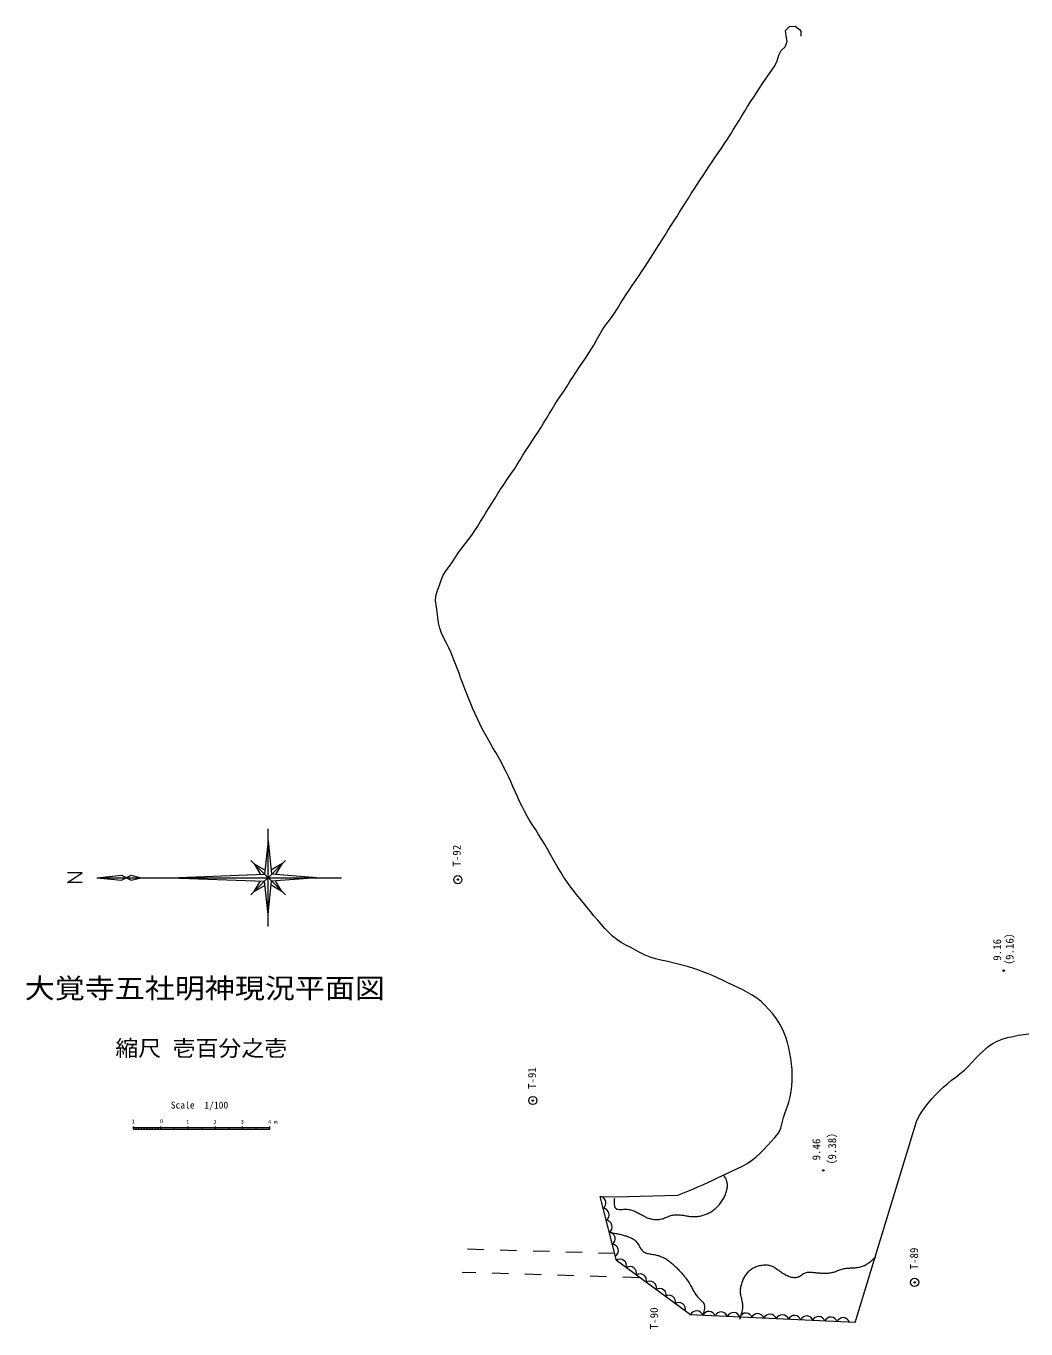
# Model space of a CAD drawing. Units: millimetres, scale not verified. Extents: x 1189 to 82127, y 3642 to 85040.
# Drawn here: x 4906 to 41555, y 37308 to 85040 of the extents above; entities that cross this region are included whole.
import ezdxf
from ezdxf.enums import TextEntityAlignment as Align

# ---------------------------------------------------------------- set-up
doc = ezdxf.new("R2010")
doc.units = ezdxf.units.MM
doc.header["$LTSCALE"] = 100
doc.header["$PDMODE"] = 32
doc.header["$PDSIZE"] = 50
doc.linetypes.add('DASHED_SPACED', pattern=[12, 6, -6])
doc.layers.add('0-0通り芯', color=4, linetype='Continuous', lineweight=13)
doc.styles.add('ＭＳ ゴシック', font='')
doc.styles.get('ＭＳ ゴシック').set_extended_font_data('MS Gothic')

msp = doc.modelspace()

# ---------------------------------------------------------------- linework, layer by layer
at = {"layer": '0-0通り芯', "color": 6}
for p, q in [((33311.8, 84670.3), (33312.9, 84838.5)), ((35296, 37541.1), (37537.5, 44911.6)), ((26552.3, 39813.4), (25943.8, 42162.1)), ((25943.8, 42162.1), (26502.9, 42150.4)), ((25943.8, 42162.1), (26502.9, 42150.4)), ((25943.8, 42162.1), (26502.9, 42150.4)), ((26552.3, 39813.4), (25943.8, 42162.1)), ((25943.8, 42162.1), (26502.9, 42150.4)), ((26502.9, 42150.4), (28790.6, 42203)), ((26502.9, 42150.4), (28790.6, 42203)), ((26502.9, 42150.4), (28790.5, 42203)), ((26502.9, 42150.4), (28790.5, 42203)), ((26552.3, 39813.4), (26554.3, 39812)), ((29255.5, 37823.2), (26552.3, 39813.4)), ((29255.5, 37823.2), (26552.3, 39813.4)), ((26552.3, 39813.4), (26554.3, 39812)), ((35296, 37541.1), (29255.5, 37823.2)), ((35296, 37541.1), (29255.5, 37823.2))]:
    msp.add_line(p, q, dxfattribs=at)
at = {"layer": '0-0通り芯'}
for p, q in [((13776.5, 52047.8), (13776.5, 55631.8)), ((13776.5, 55183.8), (13649.8, 53966.5)), ((13142.9, 54473.4), (14410.2, 53206.1)), ((13142.9, 53206.1), (14410.2, 54473.4)), ((13269.8, 54346.6), (13501.1, 53961.1)), ((14283.3, 54346.6), (13888.4, 54109.7)), ((15568.5, 53839.8), (13903.2, 53966.5)), ((7504.5, 53839.8), (8400.5, 53750.2)), ((7504.5, 53839.8), (16464.5, 53839.8)), ((8400.5, 53750.2), (8758.9, 53929.4)), ((8758.9, 53929.4), (9117.3, 53839.8)), ((10192.5, 53839.8), (13649.8, 53713.1)), ((13269.8, 53333), (13664.7, 53569.9)), ((13776.5, 52495.8), (13903.2, 53713.1)), ((14283.3, 53333), (14048.7, 53724.2)), ((8845.1, 44621.6), (8845.1, 44721.6)), ((8845.1, 44681.6), (13845.1, 44681.6)), ((8845.1, 44621.6), (13845.1, 44621.6)), ((8945.1, 44621.6), (8945.1, 44679.7)), ((9045.1, 44621.6), (9045.1, 44679.7)), ((9145.1, 44621.6), (9145.1, 44681.4)), ((9245.1, 44621.6), (9245.1, 44679.7)), ((9345.1, 44621.6), (9345.1, 44702.3)), ((9445.1, 44621.6), (9445.1, 44678.1)), ((9545.1, 44621.6), (9545.1, 44679.7)), ((9645.1, 44621.6), (9645.1, 44681.4)), ((9745.1, 44621.6), (9745.1, 44683)), ((9845.1, 44621.6), (9845.1, 44721.6)), ((10345.1, 44621.6), (10345.1, 44702.3)), ((10845.1, 44621.6), (10845.1, 44721.6)), ((11345.1, 44621.6), (11345.1, 44702.3)), ((11345.1, 44621.6), (11345.1, 44702.3)), ((11345.1, 44621.6), (11345.1, 44702.3)), ((11345.1, 44621.6), (11345.1, 44702.3)), ((11845.1, 44621.6), (11845.1, 44721.6)), ((11845.1, 44621.6), (11845.1, 44721.6)), ((12345.1, 44621.6), (12345.1, 44702.3)), ((12845.1, 44621.6), (12845.1, 44721.6)), ((13345.1, 44621.6), (13345.1, 44702.3)), ((13845.1, 44621.6), (13845.1, 44721.6))]:
    msp.add_line(p, q, dxfattribs=at)
at = {"layer": '0-0通り芯', "color": 3}
for p, q in [((13776.5, 55183.8), (13903.2, 53966.5)), ((6966.9, 54019), (6429.3, 54019)), ((6429.3, 53660.6), (6966.9, 54019)), ((10192.5, 53839.8), (13649.8, 53966.5)), ((13269.8, 54346.6), (13664.7, 54109.7)), ((14283.3, 54346.6), (14048.7, 53955.4)), ((6966.9, 53660.6), (6429.3, 53660.6)), ((7504.5, 53839.8), (8400.5, 53929.4)), ((8400.5, 53929.4), (8758.9, 53750.2)), ((8758.9, 53750.2), (9117.3, 53839.8)), ((13269.8, 53333), (13501.1, 53718.5)), ((13776.5, 52495.8), (13649.8, 53713.1)), ((14283.3, 53333), (13888.4, 53569.9)), ((15568.5, 53839.8), (13903.2, 53713.1))]:
    msp.add_line(p, q, dxfattribs=at)
at = {"layer": '0-0通り芯', "color": 3, "linetype": 'DASHED_SPACED'}
for p, q in [((26486.5, 40067.5), (20946.1, 40233)), ((27383.9, 39184.2), (20893.7, 39378.1))]:
    msp.add_line(p, q, dxfattribs=at)
at = {"layer": '0-0通り芯', "color": 6}
for points in [[(22806.7, 68804.3), (22909.6, 68975.8), (23013.3, 69146.8), (23118.7, 69316.8), (23226.4, 69485.3), (23336.2, 69652.4), (23447, 69819), (23557.4, 69985.8), (23666.2, 70153.6), (23772.1, 70323.2), (23875.7, 70494.3), (23978, 70666.2), (24080.5, 70838), (24184.4, 71008.9), (24291, 71178), (24401, 71345), (24512.8, 71510.9), (24624.3, 71677), (24733.9, 71844.3), (24841.9, 72012.6), (24949.7, 72181.1), (25058.5, 72348.9), (25169.3, 72515.5), (25281.3, 72681.2), (25393.3, 72847.1), (25503.8, 73013.8), (25611.5, 73182.3), (25715, 73353.4), (25813.4, 73527.8), (25909.7, 73703.4), (26009.8, 73876.4), (26119.4, 74043.3), (26238.1, 74204.2), (26358.9, 74363.9), (26474.3, 74527.2), (26581.9, 74695.7), (26686.2, 74866.5), (26792.1, 75036.2), (26901.8, 75203.5), (27013.9, 75369.1), (27126.7, 75534.3), (27238.9, 75699.9), (27350.4, 75866), (27461.1, 76032.5), (27571.2, 76199.5), (27680.7, 76366.9), (27789.6, 76534.6), (27898, 76702.7), (28005.9, 76871.1), (28113.5, 77039.7), (28220.7, 77208.6), (28327.6, 77377.7), (28434.2, 77546.9), (28540.6, 77716.2), (28646.9, 77885.7), (28753.2, 78055.1), (28859.6, 78224.4), (28966.3, 78393.6), (29073.2, 78562.6), (29180.6, 78731.3), (29288.5, 78899.7), (29396.9, 79067.8), (29505.7, 79235.5), (29615.1, 79403), (29724.9, 79570.2), (29835.1, 79737.1), (29945.8, 79903.7), (30056.9, 80070), (30168.5, 80236), (30280.4, 80401.8), (30392.3, 80567.7), (30503.5, 80733.9), (30613.8, 80900.7), (30722.6, 81068.5), (30829.4, 81237.6), (30934.3, 81407.8), (31038.3, 81578.7), (31142.3, 81749.5), (31247.4, 81919.8), (31353.5, 82089.4), (31460.3, 82258.5), (31567.6, 82427.2), (31675, 82595.8), (31782.9, 82764), (31892.8, 82930.9), (32006.2, 83095.8), (32124.6, 83257.7), (32245.4, 83418.3), (32354.5, 83586), (32436, 83770.5), (32494.2, 83968), (32585.2, 84141.1), (32725.1, 84284.6), (32797.8, 84474.3), (32768.9, 84684.6), (32747.4, 84878.7), (32886.3, 85018.1), (33094.7, 85039.7), (33251.4, 84918.5), (33312.9, 84838.5)], [(28790.6, 42203), (28975.9, 42278.8), (29160.9, 42355.1), (29345.5, 42432.3), (29529.4, 42510.9), (29712.3, 42591.4), (29894, 42674.1), (30074.7, 42758.9), (30254.8, 42845.1), (30435.1, 42931.7), (30616, 43017.7), (30798.2, 43102.5), (30980.8, 43186.9), (31160.9, 43275.2), (31335.2, 43371.7), (31500.7, 43480.7), (31656.8, 43602.8), (31805.3, 43735.7), (31947.7, 43877), (32085.7, 44024.2), (32221.1, 44175.1), (32355.5, 44327.1), (32480.8, 44483.5), (32566.8, 44660.5), (32621.7, 44854.2), (32671.5, 45051.3), (32732.9, 45242.9), (32799.9, 45431.2), (32863.5, 45619.7), (32915, 45811.8), (32952.4, 46008.1), (32976.5, 46207.4), (32988.5, 46408.8), (32989.4, 46611.2), (32980.3, 46813.5), (32962.4, 47014.7), (32936.5, 47213.9), (32902.7, 47411.1), (32860.6, 47606.4), (32809.9, 47800.2), (32749.9, 47991.9), (32678.7, 48179.7), (32594.5, 48361.4), (32495.6, 48535.1), (32383.8, 48701.4), (32262.8, 48862.3), (32132.8, 49016.4), (31993.8, 49162.3), (31845.9, 49298.3), (31689.1, 49423.1), (31523.4, 49535.2), (31350.7, 49636.2), (31173.5, 49729.6), (30994.2, 49818.3), (30813.6, 49904.2), (30632.6, 49989.2), (30451.6, 50074.5), (30270.2, 50159), (30087.8, 50241.1), (29903.8, 50319.1), (29718, 50391.9), (29530.2, 50459.6), (29340.6, 50522.6), (29149.4, 50581.1), (28956.6, 50635.6), (28762.3, 50686.3), (28566.7, 50733.6), (28370, 50778.1), (28173.4, 50822.7), (27978.7, 50871.8), (27787.5, 50929.4), (27601.7, 51000), (27422.4, 51086.5), (27246.5, 51182.3), (27069, 51276.2), (26890.5, 51367.1), (26717.5, 51465.3), (26554.5, 51577.4), (26400.7, 51702.6), (26254.8, 51838.5), (26115.3, 51983.1), (25980.8, 52134.3), (25849.8, 52289.9), (25720.9, 52447.8), (25592.7, 52605.8), (25464.3, 52762.4), (25336, 52918.1), (25208.7, 53073.4), (25083, 53229.2), (24959.5, 53385.9), (24839.2, 53544.3), (24722.5, 53705.1), (24610.2, 53868.9), (24502.9, 54036.4), (24400.2, 54207.1), (24300.5, 54380.3), (24202.6, 54554.9), (24105, 54730), (24006.5, 54904.7), (23905.6, 55077.9), (23801.2, 55249), (23694.1, 55418.3), (23585.9, 55586.8), (23478.5, 55755.5), (23373.2, 55925.4), (23271.9, 56097.3), (23176, 56272.2), (23085.2, 56449.9), (22998.5, 56629.9), (22914.7, 56811.6), (22832.6, 56994.2), (22751.2, 57177.3), (22669.3, 57360.1), (22585.7, 57542.2), (22499.4, 57722.8), (22409.2, 57901.4), (22315.4, 58078), (22218.7, 58253.1), (22120.1, 58427.3), (22020.5, 58600.8), (21920.8, 58774.3), (21821.9, 58948.2), (21724.6, 59122.9), (21630, 59299), (21538.8, 59476.8), (21451.3, 59656.5), (21367.2, 59837.9), (21286.2, 60020.8), (21208, 60205.1), (21132.1, 60390.4), (21058.4, 60576.6), (20986.4, 60763.6), (20915.9, 60951), (20846.4, 61138.8), (20777.8, 61326.7), (20709.1, 61514.3), (20638.9, 61701.4), (20565.8, 61887.3), (20488.6, 62071.8), (20405.9, 62254.4), (20316.2, 62434.6), (20222.1, 62613.2), (20135.7, 62793.6), (20070.3, 62979.7), (20029.7, 63173), (20003.5, 63371.2), (19979.6, 63571.8), (19946.2, 63772.4), (19912, 63970.7), (19927.4, 64165.3), (19989.1, 64357.7), (20055.2, 64550.8), (20117, 64741.7), (20195.5, 64922.7), (20302.6, 65089.8), (20424.1, 65250.5), (20542.4, 65413.5), (20651.2, 65581.5), (20759.6, 65749), (20875.6, 65911.5), (20997.1, 66070.4), (21120, 66228.6), (21240, 66388.8), (21353.1, 66553.6), (21459.8, 66722.7), (21563.8, 66893.7), (21668.6, 67064.2), (21774.9, 67233.6), (21882.1, 67402.4), (21989.2, 67571.3), (22095.6, 67740.6), (22201.2, 67910.5), (22307.4, 68079.9), (22416.4, 68247.6), (22528.7, 68413.1), (22643.6, 68576.8), (22760, 68739.5), (22806.7, 68804.3)], [(37537.5, 44911.6), (37633.2, 45087.8), (37734.2, 45260.4), (37845.6, 45425.8), (37968.9, 45582.9), (38101.2, 45733.4), (38238.9, 45879.6), (38379.2, 46023), (38523, 46162.1), (38673.4, 46293.2), (38830.7, 46416), (38990.6, 46536.2), (39148.2, 46659.9), (39299.1, 46792.8), (39443.1, 46934.9), (39583, 47082.1), (39721.6, 47230.5), (39861.8, 47376), (40006.3, 47514.5), (40158.1, 47642), (40320, 47754.3), (40494.5, 47847.8), (40680.4, 47922.2), (40873.2, 47981), (41068.7, 48027.3), (41265.3, 48064.4), (41462.7, 48095.6), (41660.5, 48124.1)]]:
    msp.add_lwpolyline(points, dxfattribs=at)
at = {"layer": '0-0通り芯', "color": 3}
for points in [[(26468.3, 42102.3), (26464.9, 42052.5), (26462.1, 42003.4), (26460.5, 41955.6), (26460.6, 41909.9), (26463.2, 41866.8), (26468.7, 41827), (26477.7, 41791.2), (26491, 41760.1), (26508.9, 41734.3), (26532.2, 41714.5), (26560.9, 41700.7), (26594.2, 41692), (26631.5, 41687.4), (26671.9, 41686.1), (26714.9, 41687), (26759.5, 41689.2), (26805.1, 41691.8), (26850.8, 41693.8), (26896.1, 41694.2), (26940.1, 41692.2), (26982.9, 41687.8), (27024.4, 41681), (27064.8, 41672.2), (27104.1, 41661.4), (27142.6, 41648.8), (27180.2, 41634.8), (27217.1, 41619.4), (27253.4, 41602.8), (27289.1, 41585.3), (27324.4, 41567), (27359.4, 41548.1), (27394.3, 41528.8), (27429, 41509.4), (27463.6, 41489.9), (27498.4, 41470.6), (27533.3, 41451.7), (27568.6, 41433.4), (27604.2, 41415.8), (27640.3, 41399.1), (27677, 41383.7), (27714.3, 41369.5), (27752.5, 41356.9), (27791.3, 41345.9), (27830.8, 41336.5), (27870.7, 41328.9), (27911, 41323), (27951.6, 41318.9), (27992.2, 41316.8), (28032.9, 41316.5), (28073.5, 41318.3), (28113.9, 41322.1), (28153.9, 41328), (28193.6, 41336.1), (28232.6, 41346.4), (28271.2, 41358.7), (28309.2, 41372.4), (28346.9, 41387.2), (28384.4, 41402.5), (28421.6, 41418), (28458.8, 41433), (28496, 41447.2), (28533.4, 41460.1), (28570.9, 41471.2), (28608.7, 41480.1), (28646.9, 41486.5), (28685.3, 41490.8), (28724.1, 41493), (28763.1, 41493.5), (28802.4, 41492.3), (28842, 41489.8), (28881.7, 41486.1), (28921.6, 41481.4), (28961.7, 41475.8), (29002, 41469.8), (29042.4, 41463.3), (29082.8, 41456.7), (29123.4, 41450), (29164, 41443.7), (29204.7, 41437.8), (29245.4, 41432.5), (29286, 41428), (29326.7, 41424.7), (29367.3, 41422.6), (29407.8, 41421.9), (29448.3, 41422.8), (29488.6, 41425.4), (29528.8, 41429.5), (29568.7, 41435.1), (29608.4, 41442.2), (29647.7, 41450.7), (29686.7, 41460.5), (29725.2, 41471.7), (29763.3, 41484.1), (29800.9, 41497.7), (29838, 41512.4), (29874.4, 41528.3), (29910.3, 41545.3), (29945.6, 41563.5), (29980.4, 41582.7), (30014.5, 41603.1), (30048, 41624.7), (30080.8, 41647.3), (30113.1, 41671.1), (30144.7, 41696.1), (30175.7, 41722.1), (30206, 41749.3), (30235.6, 41777.6), (30264.6, 41807.1), (30292.9, 41837.7), (30320.5, 41869.5), (30347.4, 41902.3), (30373.6, 41936.3), (30398.9, 41971.3), (30423.3, 42007.2), (30446.6, 42044), (30468.8, 42081.5), (30489.8, 42119.6), (30509.5, 42158.4), (30527.7, 42197.7), (30544.4, 42237.3), (30559.5, 42277.3), (30572.8, 42317.6), (30584.4, 42358), (30594, 42398.5), (30601.6, 42439), (30607.2, 42479.4), (30610.5, 42519.6), (30611.6, 42559.6), (30610.2, 42599.2), (30606.5, 42638.4), (30600, 42677), (30591, 42715.1), (30579.1, 42752.5), (30564.5, 42789.1), (30547.5, 42825.2), (30528.9, 42860.8), (30509.3, 42896.1), (30496.4, 42918.8)], [(26283.9, 40849.7), (26322.9, 40842.9), (26361.9, 40836.1), (26400.9, 40829.2), (26439.9, 40822.2), (26478.9, 40815), (26518, 40807.6), (26557, 40799.9), (26596.1, 40791.9), (26635.1, 40783.6), (26674.2, 40775), (26713.3, 40765.9), (26752.5, 40756.3), (26791.6, 40746.3), (26830.7, 40735.6), (26869.9, 40724.4), (26909.1, 40712.6), (26948.3, 40700), (26987.2, 40686.6), (27025.6, 40672), (27063.3, 40656.1), (27100, 40638.7), (27135.5, 40619.5), (27169.4, 40598.3), (27201.7, 40575), (27231.9, 40549.4), (27260, 40521.1), (27285.8, 40490.2), (27309.6, 40457.1), (27331.9, 40422.5), (27353.2, 40386.8), (27373.9, 40350.8), (27394.5, 40314.8), (27415.5, 40279.6), (27437.3, 40245.7), (27460.3, 40213.6), (27485, 40184), (27511.9, 40157.4), (27541.4, 40134.3), (27573.7, 40115), (27608.3, 40098.9), (27645.1, 40085.6), (27683.6, 40074.7), (27723.4, 40065.5), (27764.2, 40057.7), (27805.7, 40050.8), (27847.4, 40044.2), (27889.1, 40037.5), (27930.4, 40030.3), (27971.1, 40022.2), (28011.2, 40013.1), (28050.7, 40003.2), (28089.5, 39992.2), (28127.7, 39980.2), (28165.3, 39967.1), (28202.3, 39952.9), (28238.6, 39937.5), (28274.3, 39920.9), (28309.3, 39903), (28343.7, 39883.9), (28377.4, 39863.4), (28410.5, 39841.9), (28443.1, 39819.2), (28475.1, 39795.6), (28506.7, 39771), (28537.8, 39745.7), (28568.4, 39719.6), (28598.7, 39692.8), (28628.7, 39665.6), (28658.3, 39637.9), (28687.6, 39609.7), (28716.7, 39581.4), (28745.6, 39552.8), (28774.4, 39524.1), (28802.9, 39495.3), (28831.2, 39466.4), (28859.3, 39437.3), (28887, 39408), (28914.5, 39378.6), (28941.6, 39348.9), (28968.3, 39319), (28994.6, 39288.8), (29020.4, 39258.2), (29045.8, 39227.4), (29070.6, 39196.2), (29094.8, 39164.6), (29118.5, 39132.6), (29141.5, 39100.2), (29163.9, 39067.3), (29185.5, 39033.9), (29206.5, 39000), (29226.8, 38965.7), (29246.6, 38931), (29266, 38896), (29285.2, 38860.9), (29304.2, 38825.6), (29323.3, 38790.4), (29342.5, 38755.2), (29362.1, 38720.2), (29382, 38685.4), (29402.5, 38650.9), (29423.6, 38616.9), (29445.6, 38583.4), (29468.5, 38550.5), (29492.4, 38518.2), (29517.5, 38486.8), (29544, 38456.2), (29571.9, 38426.5), (29601.5, 38397.8), (29632.3, 38370.1), (29663.2, 38342.7), (29692.5, 38315), (29718.6, 38286.1), (29740.1, 38255.5), (29756.1, 38222.6), (29766.9, 38187.8), (29773.1, 38151), (29775.2, 38112.7), (29773.7, 38072.9), (29769, 38031.8), (29761.7, 37989.7), (29752.2, 37946.7), (29741.1, 37903.1), (29728.9, 37859.1), (29716, 37814.7), (29712.2, 37801.9)], [(31067.9, 37666), (31081.5, 37705), (31094.9, 37744), (31107.9, 37783), (31120.4, 37822), (31132.1, 37861), (31142.8, 37900), (31152.4, 37939.1), (31160.8, 37978.1), (31167.6, 38017.2), (31172.7, 38056.3), (31175.9, 38095.4), (31177.1, 38134.5), (31176, 38173.7), (31172.7, 38212.9), (31167.6, 38252.1), (31161.1, 38291.3), (31153.4, 38330.6), (31144.9, 38370), (31136.1, 38409.4), (31127.2, 38448.9), (31118.7, 38488.4), (31110.8, 38528), (31104, 38567.7), (31098.6, 38607.4), (31095, 38647.3), (31093.5, 38687.2), (31093.9, 38727.2), (31096.4, 38767.1), (31100.8, 38807), (31106.9, 38846.8), (31114.8, 38886.4), (31124.3, 38925.7), (31135.5, 38964.8), (31148.1, 39003.6), (31162.2, 39041.9), (31177.7, 39079.9), (31194.4, 39117.3), (31212.4, 39154.2), (31231.4, 39190.5), (31251.5, 39226.1), (31272.8, 39261), (31295.2, 39295), (31318.7, 39327.9), (31343.5, 39359.8), (31369.5, 39390.4), (31396.9, 39419.5), (31425.5, 39447.2), (31455.6, 39473.3), (31487, 39497.6), (31519.9, 39520.1), (31554, 39540.7), (31589.4, 39559.6), (31625.8, 39576.8), (31663.2, 39592.2), (31701.4, 39605.9), (31740.3, 39617.8), (31779.8, 39628.1), (31819.9, 39636.8), (31860.3, 39643.8), (31901, 39649.2), (31941.8, 39653), (31982.7, 39655.2), (32023.5, 39655.6), (32064, 39653.9), (32104, 39650), (32143.4, 39643.6), (32182.1, 39634.5), (32219.8, 39622.5), (32256.5, 39607.5), (32292.2, 39590), (32327.1, 39570.4), (32361.3, 39549), (32394.9, 39526.4), (32427.9, 39502.9), (32460.5, 39479), (32492.9, 39455.1), (32525, 39431.5), (32557.2, 39408.3), (32589.6, 39385.6), (32622.4, 39363.5), (32655.8, 39342), (32689.9, 39321.2), (32725, 39301.3), (32761.3, 39282.2), (32798.8, 39264.1), (32837.7, 39247.3), (32877.6, 39231.9), (32918.3, 39218.5), (32959.3, 39207.4), (33000.5, 39198.9), (33041.6, 39193.5), (33082.2, 39191.5), (33122, 39193.3), (33160.9, 39199.2), (33198.3, 39209.7), (33234.2, 39225), (33268.6, 39244.6), (33302, 39267.1), (33335, 39290.8), (33368.1, 39314.2), (33402, 39335.8), (33437.1, 39354), (33474, 39367.7), (33512.3, 39377.1), (33551.7, 39382.9), (33592.1, 39385.7), (33633.1, 39386.1), (33674.3, 39384.6), (33715.6, 39382.1), (33756.5, 39379), (33797, 39375.6), (33837.1, 39372.2), (33877, 39368.7), (33916.7, 39365.3), (33956.3, 39362.1), (33995.8, 39359.1), (34035.4, 39356.4), (34075.1, 39354.1), (34115, 39352.3), (34155.1, 39351.2), (34195.3, 39350.8), (34235.5, 39351.3), (34275.8, 39352.9), (34315.9, 39355.7), (34355.9, 39359.8), (34395.6, 39365.4), (34435, 39372.7), (34473.9, 39381.6), (34512.5, 39392.4), (34550.7, 39404.7), (34588.6, 39418.1), (34626.4, 39432.2), (34664, 39446.6), (34701.5, 39461), (34739.1, 39475), (34776.8, 39488.2), (34814.7, 39500.3), (34853, 39510.8), (34891.5, 39519.4), (34930.5, 39526.1), (34969.8, 39531), (35009.5, 39534.5), (35049.4, 39537.1), (35089.6, 39539), (35129.9, 39540.6), (35170.4, 39542.2), (35210.9, 39544.3), (35251.5, 39547), (35292.1, 39550.5), (35332.5, 39555), (35372.7, 39560.4), (35412.6, 39567.1), (35452, 39575), (35491, 39584.3), (35529.3, 39595.1), (35566.9, 39607.5), (35603.7, 39621.6), (35639.7, 39637.6), (35674.7, 39655.3), (35709, 39674.7), (35742.5, 39695.5), (35775.4, 39717.7), (35807.7, 39741.2), (35839.4, 39765.7), (35870.7, 39791.1), (35901.6, 39817.4), (35932.2, 39844.3), (35962.5, 39871.8), (35992.6, 39899.6), (36022.6, 39927.7), (36048.5, 39952.2)]]:
    msp.add_lwpolyline(points, dxfattribs=at)
at = {"layer": '0-0通り芯'}
for centre in [(20734.1, 53769), (23480.3, 45675.3), (37472.7, 39014.2)]:
    msp.add_circle(centre, 150, dxfattribs=at)
for centre, start, end in [((25923.1, 41923.3), 303.99628, 85.05389), ((26036.5, 41485.7), 303.99628, 85.05389), ((26149.8, 41048.2), 303.99628, 85.05389), ((26263.2, 40610.6), 303.99628, 85.05389), ((26376.5, 40173.1), 303.99628, 85.05389), ((26677.1, 39622.2), 343.10841, 124.166), ((27041.1, 39354.2), 343.10841, 124.166), ((27405.1, 39086.2), 343.10841, 124.166), ((27769.1, 38818.2), 343.10841, 124.166), ((28133.1, 38550.2), 343.10841, 124.166), ((28468.9, 38303), 343.10841, 124.166), ((28832.9, 38035), 343.10841, 124.166), ((29483, 37732.5), 16.79771, 157.85533), ((29934.5, 37711.4), 16.79771, 157.85533), ((30386, 37690.3), 16.79771, 157.85533), ((30837.5, 37669.2), 16.79771, 157.85533), ((31289, 37648.1), 16.79771, 157.85533), ((31721, 37628), 16.79771, 157.85533), ((32172.5, 37606.9), 16.79771, 157.85533), ((32624, 37585.8), 16.79771, 157.85533), ((33075.5, 37564.7), 16.79771, 157.85533), ((33527, 37543.6), 16.79771, 157.85533), ((33954.9, 37523.7), 16.79771, 157.85533), ((34406.4, 37502.6), 16.79771, 157.85533), ((34857.9, 37481.5), 16.79771, 157.85533)]:
    msp.add_arc(centre, 240, start, end, dxfattribs=at)
at = {"layer": '0-0通り芯', "color": 7}
for p in [(20734.1, 53769), (40738.1, 50433.4), (23480.3, 45675.3), (34128.3, 43116.4), (37472.7, 39014.2)]:
    msp.add_point(p, dxfattribs=at)

# ---------------------------------------------------------------- texts
at = {"layer": '0-0通り芯', "color": 2, "style": 'ＭＳ ゴシック'}
for s, p in [('T-92', (20926.2, 54246.4)), ('9.16', (40733.1, 50797.3)), ('（9.16）', (41190.7, 50425.5)), ('T-91', (23686.7, 46100.9)), ('（9.38）', (34684.5, 43111.8)), ('9.46', (34107.5, 43482.7)), ('T-89', (37685.9, 39488.3)), ('T-90', (28161.1, 37296.4))]:
    msp.add_text(s, height=293.3, rotation=90, dxfattribs=at).set_placement(p, align=Align.BOTTOM_LEFT)
at = {"layer": '0-0通り芯', "style": 'ＭＳ ゴシック'}
for s, height, width, p in [('大覚寺五社明神現況平面図', 733.1, 1.1, (4859.1, 49203.3)), ('縮尺 壱百分之壱', 586.5, 1.05, (8179.1, 47123.5))]:
    msp.add_text(s, height=height, dxfattribs=dict(at, width=width)).set_placement(p, align=Align.BOTTOM_LEFT)
at = {"layer": '0-0通り芯', "color": 3, "style": 'ＭＳ ゴシック'}
msp.add_text('Scale\u30001/100', height=256.6, dxfattribs=at).set_placement((10211.4, 45304.2), align=Align.BOTTOM_LEFT)
at = {"layer": '0-0通り芯', "color": 7, "style": 'ＭＳ ゴシック'}
for s, p in [('1', (8779.5, 44791.8)), ('0', (9813.3, 44800.5)), ('1', (10773.7, 44779)), ('2', (11774.1, 44772.5)), ('3', (12774.4, 44779)), ('4 m', (13773.7, 44779))]:
    msp.add_text(s, height=146.6, dxfattribs=at).set_placement(p, align=Align.BOTTOM_LEFT)

doc.saveas('drawing.dxf')
